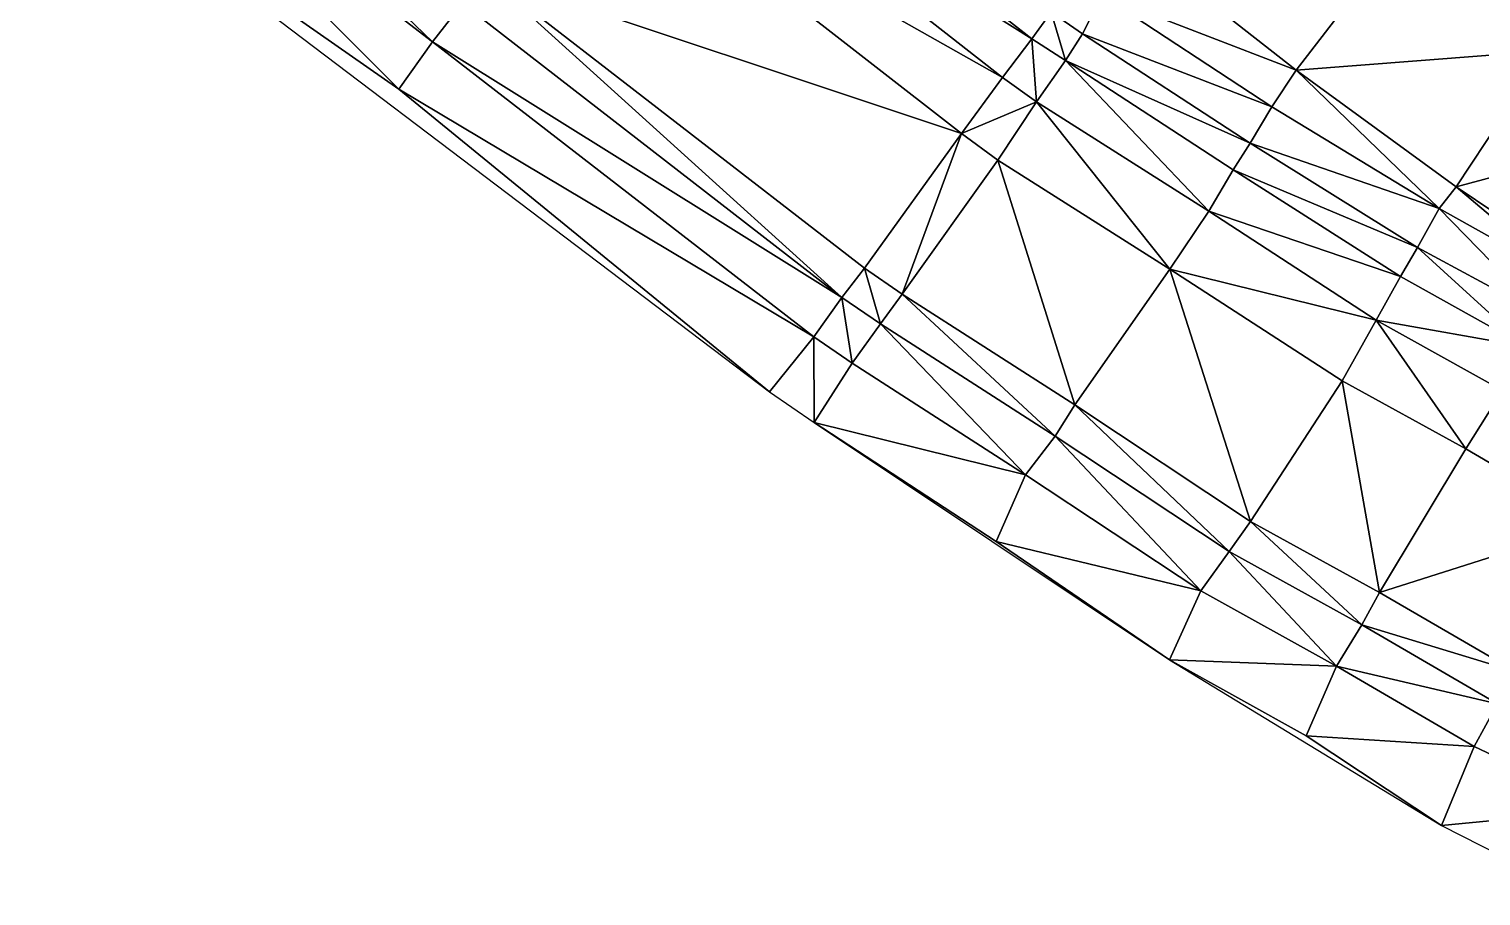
# Model space of a CAD drawing. Header units: millimetres. Extents: x 279405 to 280904, y 534349 to 535918.
# Drawn here: x 279633.9 to 279933.1, y 534410.9 to 534589.5 of the extents above; entities that cross this region are included whole.
import ezdxf

# ---------------------------------------------------------------- set-up
doc = ezdxf.new("R2010")
doc.units = ezdxf.units.MM
doc.layers.add('Карьер_конец_отработки', color=1, linetype='Continuous')

msp = doc.modelspace()

# ---------------------------------------------------------------- linework, layer by layer
at = {"layer": 'Карьер_конец_отработки', "color": 21, "true_color": 0xff914f}
for points in [[(279717.020925, 534586.867618, 88), (279651.551381, 534649.846866, 88), (279645.16718, 534642.149997, 88), (279717.020925, 534586.867618, 88)], [(279717.020925, 534586.867618, 88), (279723.191274, 534594.736942, 88), (279651.551381, 534649.846866, 88), (279717.020925, 534586.867618, 88)], [(279840.499989, 534587.500004, 63.999998), (279764.499989, 534647.000004, 63.999998), (279758.499989, 534639.000004, 63.999998), (279840.499989, 534587.500004, 63.999998)], [(279840.499989, 534587.500004, 63.999998), (279844.499989, 534593.000004, 51.999998), (279764.499989, 534647.000004, 63.999998), (279840.499989, 534587.500004, 63.999998)], [(279710.050221, 534577.126407, 100), (279645.16718, 534642.149997, 88), (279633.855596, 534630.327915, 104.39), (279710.050221, 534577.126407, 100)], [(279710.050221, 534577.126407, 100), (279717.020925, 534586.867618, 88), (279645.16718, 534642.149997, 88), (279710.050221, 534577.126407, 100)], [(279834.499989, 534579.500004, 63.999998), (279758.499989, 534639.000004, 63.999998), (279749.499989, 534627.500004, 77.999998), (279834.499989, 534579.500004, 63.999998)], [(279834.499989, 534579.500004, 63.999998), (279840.499989, 534587.500004, 63.999998), (279758.499989, 534639.000004, 63.999998), (279834.499989, 534579.500004, 63.999998)], [(279786.46285, 534514.779056, 102.55), (279710.050221, 534577.126407, 100), (279633.855596, 534630.327915, 104.39), (279786.46285, 534514.779056, 102.55)], [(279825.999989, 534568.000004, 77.999998), (279749.499989, 534627.500004, 77.999998), (279727.880757, 534600.717655, 77.999998), (279825.999989, 534568.000004, 77.999998)], [(279825.999989, 534568.000004, 77.999998), (279834.499989, 534579.500004, 63.999998), (279749.499989, 534627.500004, 77.999998), (279825.999989, 534568.000004, 77.999998)], [(279894.999989, 534581.000004, 43.340002), (279914.999989, 534607.000004, 43.340002), (279862.499989, 534606.500004, 39.999998), (279894.999989, 534581.000004, 43.340002)], [(279946.499989, 534585.000004, 46.49), (279914.999989, 534607.000004, 43.340002), (279894.999989, 534581.000004, 43.340002), (279946.499989, 534585.000004, 46.49)], [(279946.499989, 534585.000004, 46.49), (279949.499989, 534590.500004, 39.999998), (279914.999989, 534607.000004, 43.340002), (279946.499989, 534585.000004, 46.49)], [(279894.999989, 534581.000004, 43.340002), (279862.499989, 534606.500004, 39.999998), (279854.999989, 534596.500004, 51.999998), (279894.999989, 534581.000004, 43.340002)], [(279801.384664, 534534.219608, 88), (279727.880757, 534600.717655, 77.999998), (279723.191274, 534594.736942, 88), (279801.384664, 534534.219608, 88)], [(279801.384664, 534534.219608, 88), (279806.036244, 534540.229801, 77.999998), (279727.880757, 534600.717655, 77.999998), (279801.384664, 534534.219608, 88)], [(279806.036244, 534540.229801, 77.999998), (279825.999989, 534568.000004, 77.999998), (279727.880757, 534600.717655, 77.999998), (279806.036244, 534540.229801, 77.999998)], [(279801.384664, 534534.219608, 88), (279723.191274, 534594.736942, 88), (279717.020925, 534586.867618, 88), (279801.384664, 534534.219608, 88)], [(279850.999989, 534588.500004, 51.999998), (279854.999989, 534596.500004, 51.999998), (279844.499989, 534593.000004, 51.999998), (279850.999989, 534588.500004, 51.999998)], [(279889.999989, 534573.500004, 51.999998), (279854.999989, 534596.500004, 51.999998), (279850.999989, 534588.500004, 51.999998), (279889.999989, 534573.500004, 51.999998)], [(279889.999989, 534573.500004, 51.999998), (279894.999989, 534581.000004, 43.340002), (279854.999989, 534596.500004, 51.999998), (279889.999989, 534573.500004, 51.999998)], [(279847.499989, 534583.000004, 63.999998), (279844.499989, 534593.000004, 51.999998), (279840.499989, 534587.500004, 63.999998), (279847.499989, 534583.000004, 63.999998)], [(279847.499989, 534583.000004, 63.999998), (279850.999989, 534588.500004, 51.999998), (279844.499989, 534593.000004, 51.999998), (279847.499989, 534583.000004, 63.999998)], [(279795.604451, 534526.059391, 88), (279717.020925, 534586.867618, 88), (279710.050221, 534577.126407, 100), (279795.604451, 534526.059391, 88)], [(279795.604451, 534526.059391, 88), (279801.384664, 534534.219608, 88), (279717.020925, 534586.867618, 88), (279795.604451, 534526.059391, 88)], [(279841.499989, 534574.500004, 63.999998), (279840.499989, 534587.500004, 63.999998), (279834.499989, 534579.500004, 63.999998), (279841.499989, 534574.500004, 63.999998)], [(279841.499989, 534574.500004, 63.999998), (279847.499989, 534583.000004, 63.999998), (279840.499989, 534587.500004, 63.999998), (279841.499989, 534574.500004, 63.999998)], [(279885.499989, 534566.000004, 51.999998), (279850.999989, 534588.500004, 51.999998), (279847.499989, 534583.000004, 63.999998), (279885.499989, 534566.000004, 51.999998)], [(279885.499989, 534566.000004, 51.999998), (279889.999989, 534573.500004, 51.999998), (279850.999989, 534588.500004, 51.999998), (279885.499989, 534566.000004, 51.999998)], [(279876.999989, 534552.000004, 63.999998), (279847.499989, 534583.000004, 63.999998), (279841.499989, 534574.500004, 63.999998), (279876.999989, 534552.000004, 63.999998)], [(279876.999989, 534552.000004, 63.999998), (279881.999989, 534560.500004, 63.999998), (279847.499989, 534583.000004, 63.999998), (279876.999989, 534552.000004, 63.999998)], [(279881.999989, 534560.500004, 63.999998), (279885.499989, 534566.000004, 51.999998), (279847.499989, 534583.000004, 63.999998), (279881.999989, 534560.500004, 63.999998)], [(279927.999989, 534557.000004, 46.49), (279946.499989, 534585.000004, 46.49), (279894.999989, 534581.000004, 43.340002), (279927.999989, 534557.000004, 46.49)], [(279970.999989, 534568.500004, 48.910002), (279946.499989, 534585.000004, 46.49), (279927.999989, 534557.000004, 46.49), (279970.999989, 534568.500004, 48.910002)], [(279924.499989, 534552.500004, 51.999998), (279894.999989, 534581.000004, 43.340002), (279889.999989, 534573.500004, 51.999998), (279924.499989, 534552.500004, 51.999998)], [(279924.499989, 534552.500004, 51.999998), (279927.999989, 534557.000004, 46.49), (279894.999989, 534581.000004, 43.340002), (279924.499989, 534552.500004, 51.999998)], [(279786.46285, 534514.779056, 102.55), (279795.604451, 534526.059391, 88), (279710.050221, 534577.126407, 100), (279786.46285, 534514.779056, 102.55)], [(279841.499989, 534574.500004, 63.999998), (279834.499989, 534579.500004, 63.999998), (279825.999989, 534568.000004, 77.999998), (279841.499989, 534574.500004, 63.999998)], [(279833.499989, 534562.500004, 77.999998), (279841.499989, 534574.500004, 63.999998), (279825.999989, 534568.000004, 77.999998), (279833.499989, 534562.500004, 77.999998)], [(279868.999989, 534540.000004, 77.999998), (279841.499989, 534574.500004, 63.999998), (279833.499989, 534562.500004, 77.999998), (279868.999989, 534540.000004, 77.999998)], [(279868.999989, 534540.000004, 77.999998), (279876.999989, 534552.000004, 63.999998), (279841.499989, 534574.500004, 63.999998), (279868.999989, 534540.000004, 77.999998)], [(279924.499989, 534552.500004, 51.999998), (279889.999989, 534573.500004, 51.999998), (279885.499989, 534566.000004, 51.999998), (279924.499989, 534552.500004, 51.999998)], [(279813.804677, 534534.901249, 77.999998), (279825.999989, 534568.000004, 77.999998), (279806.036244, 534540.229801, 77.999998), (279813.804677, 534534.901249, 77.999998)], [(279833.499989, 534562.500004, 77.999998), (279825.999989, 534568.000004, 77.999998), (279813.804677, 534534.901249, 77.999998), (279833.499989, 534562.500004, 77.999998)], [(279952.499989, 534540.500004, 48.910002), (279970.999989, 534568.500004, 48.910002), (279927.999989, 534557.000004, 46.49), (279952.499989, 534540.500004, 48.910002)], [(279919.999989, 534544.500004, 51.999998), (279885.499989, 534566.000004, 51.999998), (279881.999989, 534560.500004, 63.999998), (279919.999989, 534544.500004, 51.999998)], [(279919.999989, 534544.500004, 51.999998), (279924.499989, 534552.500004, 51.999998), (279885.499989, 534566.000004, 51.999998), (279919.999989, 534544.500004, 51.999998)], [(279849.392934, 534512.050419, 77.999998), (279833.499989, 534562.500004, 77.999998), (279813.804677, 534534.901249, 77.999998), (279849.392934, 534512.050419, 77.999998)], [(279849.392934, 534512.050419, 77.999998), (279868.999989, 534540.000004, 77.999998), (279833.499989, 534562.500004, 77.999998), (279849.392934, 534512.050419, 77.999998)], [(279916.499989, 534538.500004, 63.999998), (279881.999989, 534560.500004, 63.999998), (279876.999989, 534552.000004, 63.999998), (279916.499989, 534538.500004, 63.999998)], [(279916.499989, 534538.500004, 63.999998), (279919.999989, 534544.500004, 51.999998), (279881.999989, 534560.500004, 63.999998), (279916.499989, 534538.500004, 63.999998)], [(279950.499989, 534538.000004, 51.999998), (279927.999989, 534557.000004, 46.49), (279924.499989, 534552.500004, 51.999998), (279950.499989, 534538.000004, 51.999998)], [(279950.499989, 534538.000004, 51.999998), (279952.499989, 534540.500004, 48.910002), (279927.999989, 534557.000004, 46.49), (279950.499989, 534538.000004, 51.999998)], [(279911.499989, 534529.500004, 63.999998), (279876.999989, 534552.000004, 63.999998), (279868.999989, 534540.000004, 77.999998), (279911.499989, 534529.500004, 63.999998)], [(279911.499989, 534529.500004, 63.999998), (279916.499989, 534538.500004, 63.999998), (279876.999989, 534552.000004, 63.999998), (279911.499989, 534529.500004, 63.999998)], [(279945.999989, 534530.500004, 51.999998), (279924.499989, 534552.500004, 51.999998), (279919.999989, 534544.500004, 51.999998), (279945.999989, 534530.500004, 51.999998)], [(279945.999989, 534530.500004, 51.999998), (279950.499989, 534538.000004, 51.999998), (279924.499989, 534552.500004, 51.999998), (279945.999989, 534530.500004, 51.999998)], [(279942.499989, 534524.000004, 63.999998), (279919.999989, 534544.500004, 51.999998), (279916.499989, 534538.500004, 63.999998), (279942.499989, 534524.000004, 63.999998)], [(279942.499989, 534524.000004, 63.999998), (279945.999989, 534530.500004, 51.999998), (279919.999989, 534544.500004, 51.999998), (279942.499989, 534524.000004, 63.999998)], [(279809.310323, 534528.772525, 88), (279806.036244, 534540.229801, 77.999998), (279801.384664, 534534.219608, 88), (279809.310323, 534528.772525, 88)], [(279809.310323, 534528.772525, 88), (279813.804677, 534534.901249, 77.999998), (279806.036244, 534540.229801, 77.999998), (279809.310323, 534528.772525, 88)], [(279885.57134, 534488.06879, 77.999998), (279868.999989, 534540.000004, 77.999998), (279849.392934, 534512.050419, 77.999998), (279885.57134, 534488.06879, 77.999998)], [(279885.57134, 534488.06879, 77.999998), (279904.499989, 534517.000004, 77.999998), (279868.999989, 534540.000004, 77.999998), (279885.57134, 534488.06879, 77.999998)], [(279904.499989, 534517.000004, 77.999998), (279911.499989, 534529.500004, 63.999998), (279868.999989, 534540.000004, 77.999998), (279904.499989, 534517.000004, 77.999998)], [(279942.499989, 534524.000004, 63.999998), (279916.499989, 534538.500004, 63.999998), (279911.499989, 534529.500004, 63.999998), (279942.499989, 534524.000004, 63.999998)], [(279845.341207, 534505.620487, 88), (279813.804677, 534534.901249, 77.999998), (279809.310323, 534528.772525, 88), (279845.341207, 534505.620487, 88)], [(279845.341207, 534505.620487, 88), (279849.392934, 534512.050419, 77.999998), (279813.804677, 534534.901249, 77.999998), (279845.341207, 534505.620487, 88)], [(279803.48763, 534520.642582, 88), (279801.384664, 534534.219608, 88), (279795.604451, 534526.059391, 88), (279803.48763, 534520.642582, 88)], [(279803.48763, 534520.642582, 88), (279809.310323, 534528.772525, 88), (279801.384664, 534534.219608, 88), (279803.48763, 534520.642582, 88)], [(279839.250478, 534497.689396, 88), (279809.310323, 534528.772525, 88), (279803.48763, 534520.642582, 88), (279839.250478, 534497.689396, 88)], [(279839.250478, 534497.689396, 88), (279845.341207, 534505.620487, 88), (279809.310323, 534528.772525, 88), (279839.250478, 534497.689396, 88)], [(279929.999989, 534503.000004, 77.999998), (279911.499989, 534529.500004, 63.999998), (279904.499989, 534517.000004, 77.999998), (279929.999989, 534503.000004, 77.999998)], [(279929.999989, 534503.000004, 77.999998), (279937.499989, 534515.000004, 63.999998), (279911.499989, 534529.500004, 63.999998), (279929.999989, 534503.000004, 77.999998)], [(279937.499989, 534515.000004, 63.999998), (279942.499989, 534524.000004, 63.999998), (279911.499989, 534529.500004, 63.999998), (279937.499989, 534515.000004, 63.999998)], [(279795.638356, 534508.446171, 102.6), (279795.604451, 534526.059391, 88), (279786.46285, 534514.779056, 102.55), (279795.638356, 534508.446171, 102.6)], [(279803.48763, 534520.642582, 88), (279795.604451, 534526.059391, 88), (279795.638356, 534508.446171, 102.6), (279803.48763, 534520.642582, 88)], [(279839.250478, 534497.689396, 88), (279803.48763, 534520.642582, 88), (279795.638356, 534508.446171, 102.6), (279839.250478, 534497.689396, 88)], [(279912.195607, 534473.438724, 77.999998), (279904.499989, 534517.000004, 77.999998), (279885.57134, 534488.06879, 77.999998), (279912.195607, 534473.438724, 77.999998)], [(279912.195607, 534473.438724, 77.999998), (279929.999989, 534503.000004, 77.999998), (279904.499989, 534517.000004, 77.999998), (279912.195607, 534473.438724, 77.999998)], [(279956.499989, 534487.500004, 77.999998), (279937.499989, 534515.000004, 63.999998), (279929.999989, 534503.000004, 77.999998), (279956.499989, 534487.500004, 77.999998)], [(279881.217885, 534481.839237, 88), (279849.392934, 534512.050419, 77.999998), (279845.341207, 534505.620487, 88), (279881.217885, 534481.839237, 88)], [(279881.217885, 534481.839237, 88), (279885.57134, 534488.06879, 77.999998), (279849.392934, 534512.050419, 77.999998), (279881.217885, 534481.839237, 88)], [(279868.915914, 534459.531009, 103.56), (279833.191426, 534483.915165, 102.85), (279795.638356, 534508.446171, 102.6), (279868.915914, 534459.531009, 103.56)], [(279833.191426, 534483.915165, 102.85), (279839.250478, 534497.689396, 88), (279795.638356, 534508.446171, 102.6), (279833.191426, 534483.915165, 102.85)], [(279875.342397, 534473.747318, 88), (279845.341207, 534505.620487, 88), (279839.250478, 534497.689396, 88), (279875.342397, 534473.747318, 88)], [(279875.342397, 534473.747318, 88), (279881.217885, 534481.839237, 88), (279845.341207, 534505.620487, 88), (279875.342397, 534473.747318, 88)], [(279956.499989, 534487.500004, 77.999998), (279929.999989, 534503.000004, 77.999998), (279912.195607, 534473.438724, 77.999998), (279956.499989, 534487.500004, 77.999998)], [(279875.342397, 534473.747318, 88), (279839.250478, 534497.689396, 88), (279833.191426, 534483.915165, 102.85), (279875.342397, 534473.747318, 88)], [(279908.526204, 534466.783268, 88), (279885.57134, 534488.06879, 77.999998), (279881.217885, 534481.839237, 88), (279908.526204, 534466.783268, 88)], [(279908.526204, 534466.783268, 88), (279912.195607, 534473.438724, 77.999998), (279885.57134, 534488.06879, 77.999998), (279908.526204, 534466.783268, 88)], [(279940.377492, 534457.093204, 77.999998), (279956.499989, 534487.500004, 77.999998), (279912.195607, 534473.438724, 77.999998), (279940.377492, 534457.093204, 77.999998)], [(279868.915914, 534459.531009, 103.56), (279875.342397, 534473.747318, 88), (279833.191426, 534483.915165, 102.85), (279868.915914, 534459.531009, 103.56)], [(279903.348073, 534458.228336, 88), (279881.217885, 534481.839237, 88), (279875.342397, 534473.747318, 88), (279903.348073, 534458.228336, 88)], [(279903.348073, 534458.228336, 88), (279908.526204, 534466.783268, 88), (279881.217885, 534481.839237, 88), (279903.348073, 534458.228336, 88)], [(279903.348073, 534458.228336, 88), (279875.342397, 534473.747318, 88), (279868.915914, 534459.531009, 103.56), (279903.348073, 534458.228336, 88)], [(279940.377492, 534457.093204, 77.999998), (279912.195607, 534473.438724, 77.999998), (279908.526204, 534466.783268, 88), (279940.377492, 534457.093204, 77.999998)], [(279936.521718, 534450.474369, 88), (279908.526204, 534466.783268, 88), (279903.348073, 534458.228336, 88), (279936.521718, 534450.474369, 88)], [(279936.521718, 534450.474369, 88), (279940.377492, 534457.093204, 77.999998), (279908.526204, 534466.783268, 88), (279936.521718, 534450.474369, 88)], [(279924.96349, 534425.422733, 105.65), (279897.047017, 534443.895328, 104.32), (279868.915914, 534459.531009, 103.56), (279924.96349, 534425.422733, 105.65)], [(279897.047017, 534443.895328, 104.32), (279903.348073, 534458.228336, 88), (279868.915914, 534459.531009, 103.56), (279897.047017, 534443.895328, 104.32)], [(279931.687123, 534441.720707, 88), (279903.348073, 534458.228336, 88), (279897.047017, 534443.895328, 104.32), (279931.687123, 534441.720707, 88)], [(279931.687123, 534441.720707, 88), (279936.521718, 534450.474369, 88), (279903.348073, 534458.228336, 88), (279931.687123, 534441.720707, 88)], [(279959.136769, 534428.736576, 88), (279936.521718, 534450.474369, 88), (279931.687123, 534441.720707, 88), (279959.136769, 534428.736576, 88)], [(279924.96349, 534425.422733, 105.65), (279931.687123, 534441.720707, 88), (279897.047017, 534443.895328, 104.32), (279924.96349, 534425.422733, 105.65)], [(279959.136769, 534428.736576, 88), (279931.687123, 534441.720707, 88), (279924.96349, 534425.422733, 105.65), (279959.136769, 534428.736576, 88)], [(279953.462148, 534410.898441, 107.01), (279959.136769, 534428.736576, 88), (279924.96349, 534425.422733, 105.65), (279953.462148, 534410.898441, 107.01)]]:
    msp.add_3dface(points, dxfattribs=at)

doc.saveas('drawing.dxf')
